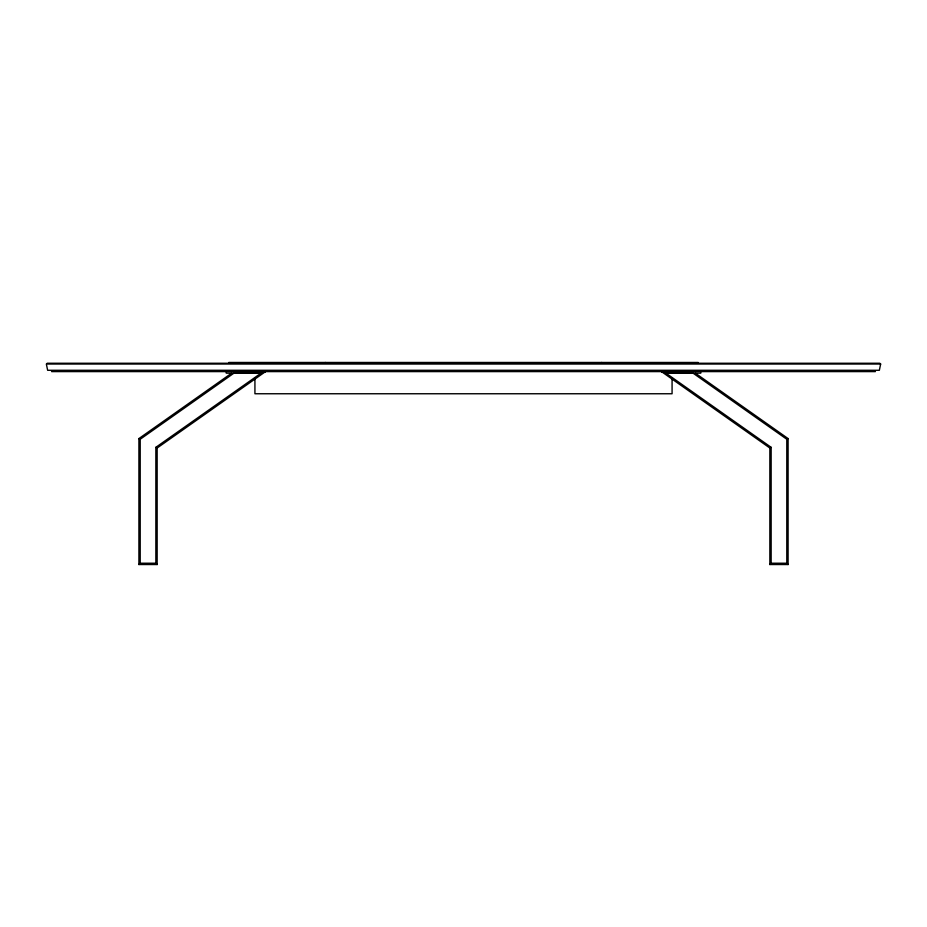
<?xml version="1.0" encoding="UTF-8"?>
<svg xmlns="http://www.w3.org/2000/svg" width="927" height="927" viewBox="0 0 927 927"><rect width="100%" height="100%" fill="white"/><g stroke="black" fill="none" stroke-linecap="round" stroke-linejoin="round"><path stroke-width="1.39" d="M138.911 564.531L140.209 563.222L140.209 439.247L234.299 372.897L261.426 372.897L265.539 371.6L157.15 448.008L157.15 564.531L138.911 564.531L138.911 438.575L231.541 373.245M769.85 564.531L771.148 563.222L771.148 447.335L665.574 372.897L661.461 371.6L769.85 448.008L769.85 564.531L788.089 564.531L788.089 438.575L695.459 373.245M157.15 564.531L155.852 563.222L155.852 447.335L261.426 372.897M769.85 448.008L771.148 447.335M788.089 564.531L786.791 563.222L786.791 439.247L788.089 438.575M47.138 363.257L879.874 363.257M51.564 371.6L875.436 371.6M665.574 372.897L692.701 372.897L786.791 439.247M140.209 563.222L155.852 563.222M771.148 563.222L786.791 563.222M138.911 438.575L140.209 439.247M155.852 447.335L157.15 448.008M700.754 371.6L700.754 373.164L666.861 373.164L666.861 371.6M698.147 363.257L698.147 362.469L228.853 362.469L228.853 363.257M672.075 378.517L672.075 393.755L254.925 393.755L254.925 378.517M601.681 362.469L601.681 363.257M325.319 362.469L325.319 363.257M260.139 371.6L260.139 373.164L226.246 373.164L226.246 371.6M880.65 364.033L879.352 370.29L47.648 370.29L46.35 364.033L880.65 364.033"/></g></svg>
